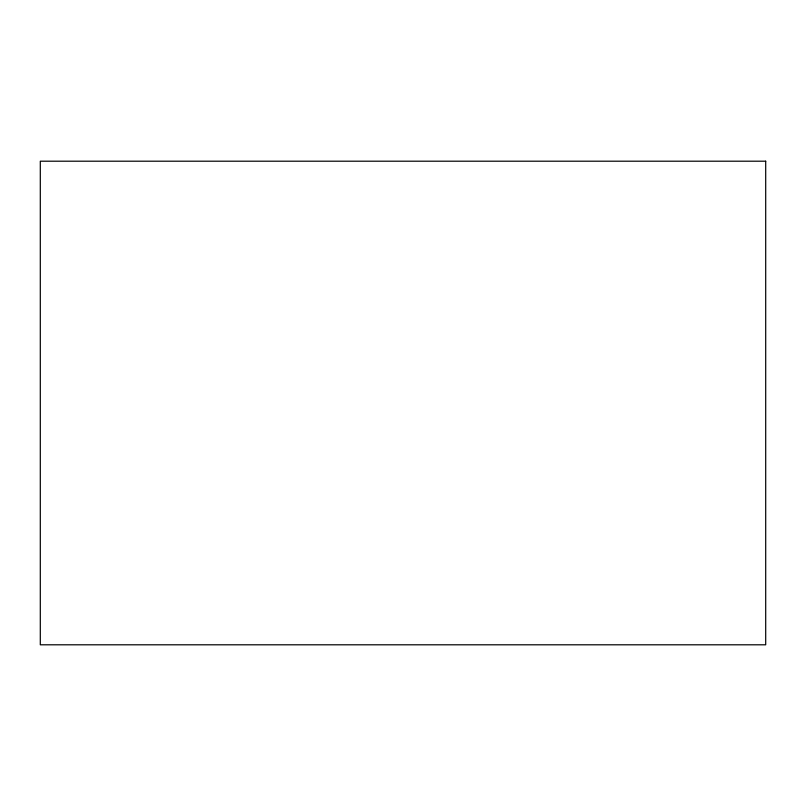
<?xml version="1.0" encoding="UTF-8"?>
<svg xmlns="http://www.w3.org/2000/svg" width="806" height="806" viewBox="0 0 806 806"><rect width="100%" height="100%" fill="white"/><g stroke="black" fill="none" stroke-linecap="round" stroke-linejoin="round"><path stroke-width="1.21" d="M765.7 161.2L40.3 161.2L40.3 644.8L765.7 644.8L765.7 161.2"/></g></svg>
